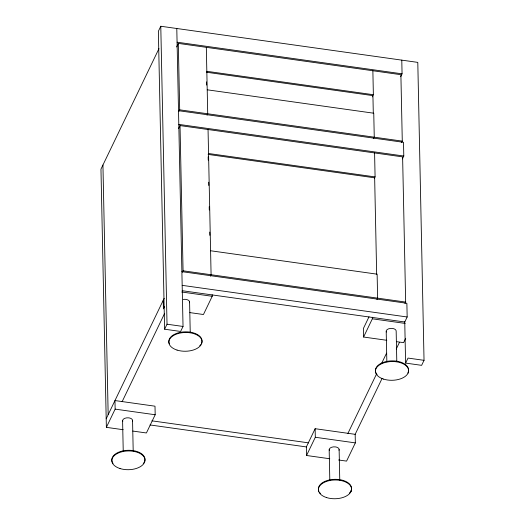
<?xml version="1.0" encoding="UTF-8"?>
<svg xmlns="http://www.w3.org/2000/svg" width="525" height="525" viewBox="0 0 525 525"><rect width="100%" height="100%" fill="white"/><g stroke="black" fill="none" stroke-linecap="round" stroke-linejoin="round"><path stroke-width="0.79" d="M404.736 321.346L405.608 363.09L421.621 365.341L424.036 360.327L417.795 62.383L160.781 26.25L158.366 31.264L164.607 329.208L180.62 331.459L183.035 326.452L176.794 28.501M158.97 48.648L100.964 169.129L106.372 427.35L123.185 429.712M176.577 46.974L178.303 43.398L400.89 74.688L402.281 141.127L401.592 142.557M179.005 111.267L179.694 109.837L178.303 43.398M178.644 128.454L180.023 125.587L402.609 156.877L405.654 302.085L404.965 303.516M207.027 115.205L207.716 113.774L206.325 47.335M106.194 418.786L164.2 298.305M106.372 427.35L115.146 409.126L114.968 400.562L155 406.192L155.183 414.75L146.409 432.974L132.799 431.064M164.463 306.705L163.406 308.89L163.229 300.326M182.378 272.226L183.067 270.795L180.023 125.587M122.115 401.704L164.673 313.313M164.607 329.208L167.022 324.201L160.781 26.25M210.4 276.17L211.089 274.733L208.051 129.531M212.185 294.735L212.218 296.29L203.444 314.514L189.833 312.605M372.33 96.869L373.367 94.723L372.868 70.75M400.687 76.689L402.065 73.828L401.783 60.132M373.57 138.62L374.259 137.189L373.754 113.216L207.218 89.801M374.397 178.343L375.086 176.912L374.587 152.939M402.413 158.885L403.791 156.023L403.502 142.321L178.513 110.696M376.937 299.578L377.626 298.147L377.127 274.175L210.591 250.76M338.566 459.992L346.572 461.114L355.346 442.89L355.169 434.326L315.138 428.702L306.357 446.926L306.541 455.49L329.759 458.752M369.009 316.805L363.398 328.466L363.576 337.03L386.794 340.292M306.541 455.49L315.315 437.266L315.138 428.702M363.576 337.03L372.35 318.806L372.317 317.244M347.898 433.447L376.628 373.78M381.59 363.471L386.558 353.161M181.886 271.655L406.875 303.279L407.164 316.982L404.749 321.996L182.201 290.706M355.103 434.457L382.062 378.479M396.244 349.013L399.44 342.385M405.713 338.284L403.607 342.654L396.401 341.644M405.608 363.09L408.023 358.076L424.036 360.327M177.082 42.197L402.065 73.828M206.83 71.308L373.367 94.723M206.391 72.22L372.927 95.629L373.301 113.321M179.694 109.837L402.281 141.127M178.802 124.392L403.791 156.023M208.55 153.503L375.086 176.912M208.11 154.409L374.653 177.824L376.668 274.267M183.067 270.795L405.654 302.085M182.175 285.351L407.164 316.982M181.794 292.018L212.218 296.29M372.35 318.806L405.175 323.42M167.022 324.201L183.035 326.452M115.146 409.126L155.183 414.75M315.315 437.266L355.346 442.89M151.922 420.84L308.674 442.87M150.012 424.948L306.633 446.965M408.01 372.494L408.03 373.157M396.802 361.712L396.165 331.058A4.981 2.815 -1.2 0 0 393.592 328.683L392.385 328.433A4.981 2.815 -1.2 0 0 386.393 332.03M386.203 331.301L386.846 361.955M350.976 490.954L350.989 491.617M339.124 449.518L339.767 480.172M329.168 449.761L329.812 480.414M206.594 81.867L206.66 85.083M208.162 156.863L208.235 160.132M208.694 182.201L208.76 185.469M209.206 206.719L209.278 209.987M209.738 232.057L209.81 235.325M189.591 302.019L190.234 332.673M169.418 338.953L169.431 339.616M132.556 420.479L133.199 451.133M122.594 420.722L123.237 451.375M112.383 457.413L112.396 458.076M102.939 165.027L108.17 414.684M122.791 421.444A4.981 2.815 -1.2 0 1 128.776 417.854L129.983 418.103A4.981 2.815 -1.2 0 1 132.412 421.208M113.019 463.424A16.603 9.384 -1.2 0 1 129.032 450.279A16.603 9.384 -1.2 0 1 143.24 463.654M183.232 299.453A4.981 2.815 -1.2 0 1 185.811 299.394L187.018 299.644A4.981 2.815 -1.2 0 1 189.446 302.748M169.365 343.816A16.603 9.384 -1.2 0 1 185.522 331.82A16.603 9.384 -1.2 0 1 201.442 343.455M200.734 344.63A16.603 9.384 -1.2 0 1 199.762 345.739M329.359 450.483A4.981 2.815 -1.2 0 1 335.344 446.893L336.558 447.142A4.981 2.815 -1.2 0 1 338.979 450.247M318.36 488.887A16.603 9.384 -1.2 0 1 339.353 479.594A16.603 9.384 -1.2 0 1 349.296 493.238M320.539 493.559A16.603 9.384 -1.2 0 1 319.587 492.463M318.905 491.308A16.603 9.384 -1.2 0 1 318.393 489.497M377.068 374.561A16.603 9.384 -1.2 0 1 389.924 360.964A16.603 9.384 -1.2 0 1 408.266 371.897M120.028 468.543A16.603 9.384 -1.2 0 0 145.012 460.143A16.603 9.384 -1.2 0 0 120.186 452.294A16.603 9.384 -1.2 0 0 120.028 468.543M177.063 350.09A16.603 9.384 -1.2 0 0 202.046 341.683A16.603 9.384 -1.2 0 0 177.22 333.834A16.603 9.384 -1.2 0 0 177.063 350.09M326.596 497.582A16.603 9.384 -1.2 0 0 351.579 489.182A16.603 9.384 -1.2 0 0 326.76 481.333A16.603 9.384 -1.2 0 0 326.596 497.582M383.631 379.129A16.603 9.384 -1.2 0 0 408.614 370.722A16.603 9.384 -1.2 0 0 383.795 362.873A16.603 9.384 -1.2 0 0 383.631 379.129"/></g></svg>
